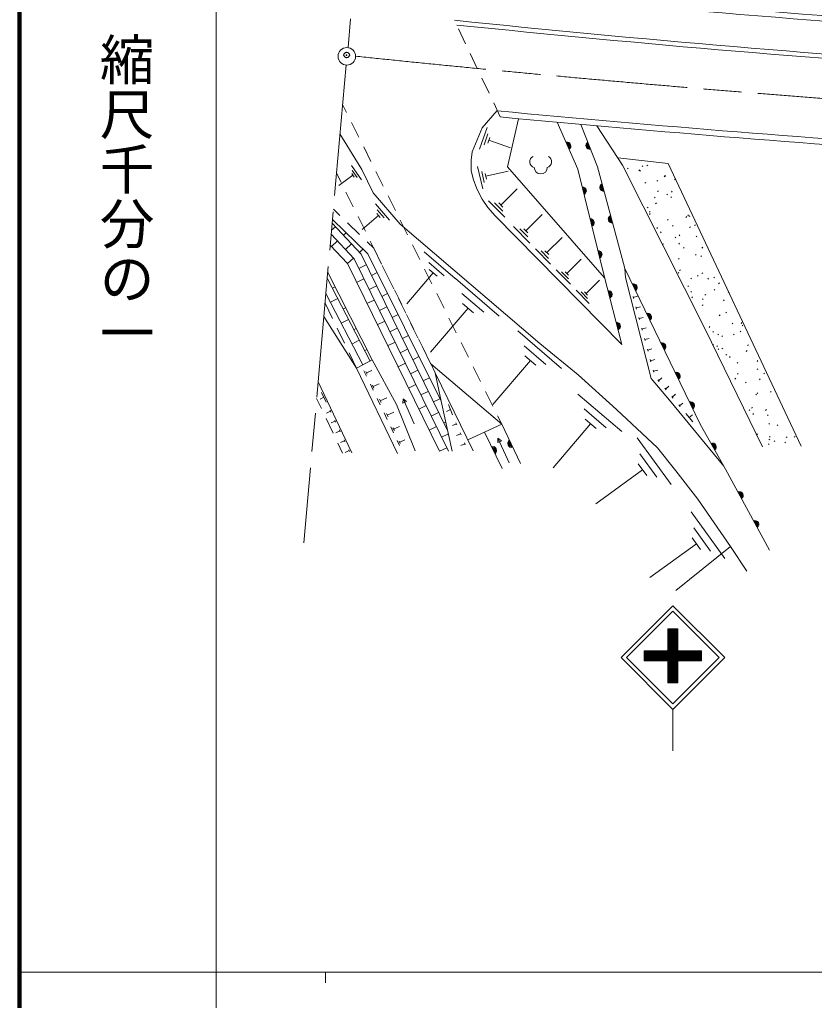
# Model space of a CAD drawing. Units: millimetres, scale not verified. Extents: x 40000 to 680000, y 20000 to 380000.
# Drawn here: x 40000 to 112770, y 202409 to 292161 of the extents above; entities that cross this region are included whole.
import ezdxf
from ezdxf.enums import TextEntityAlignment as Align

# ---------------------------------------------------------------- set-up
doc = ezdxf.new("R2010")
doc.units = ezdxf.units.MM
doc.header["$LTSCALE"] = 1000
doc.header["$PDMODE"] = 32
doc.header["$PDSIZE"] = 500
doc.linetypes.add('CHAIN', pattern=[18.5, 12, -1.5, 3.5, -1.5])
for name, color, linetype, lineweight in [('M-BGD', 7, 'Continuous', 13), ('M-BMK', 2, 'CHAIN', 13), ('M-BMK-SRVR', 3, 'Continuous', 13), ('M-STR-STR1', 1, 'Continuous', 13), ('M-STR-STRC', 7, 'Continuous', 13), ('M-TTL', 2, 'Continuous', 140), ('M-TTL-BAND', 7, 'Continuous', 13)]:
    doc.layers.add(name, color=color, linetype=linetype, lineweight=lineweight)
doc.layers.add('M-OTRS', color=6, linetype='Continuous')
doc.styles.add('@ＭＳ ゴシック', font='')
doc.styles.get('@ＭＳ ゴシック').set_extended_font_data('@MS Gothic')

msp = doc.modelspace()

# ---------------------------------------------------------------- linework, layer by layer
at = {"layer": 'M-BGD'}
for p, q in [((69945, 283647), (69570, 284399)), ((71059, 281409), (70390, 282752)), ((85669, 283096), (84670, 278701)), ((82118, 280291), (82808, 282282)), ((92858, 282441), (95208, 278836)), ((82539, 280703), (82884, 281698)), ((82874, 280865), (83047, 281363)), ((82960, 281114), (84951, 280424)), ((72173, 279172), (71505, 280514)), ((94759, 279525), (99378, 278984)), ((70383, 278800), (71306, 277497)), ((70451, 278359), (70913, 277707)), ((73288, 276934), (72619, 278276)), ((82405, 276677), (81931, 278730)), ((82543, 277250), (82306, 278276)), ((82681, 277822), (84734, 278297)), ((84670, 278701), (93554, 268545)), ((95660, 278509), (95731, 278580)), ((96704, 278332), (96775, 278403)), ((96792, 278282), (96863, 278353)), ((96987, 278721), (97058, 278792)), ((97435, 278778), (97505, 278848)), ((99378, 278984), (111573, 253113)), ((69017, 278124), (69436, 277278)), ((70519, 277917), (69216, 276994)), ((70404, 278080), (70634, 277755)), ((82740, 277566), (82622, 278079)), ((98356, 277381), (98427, 277451)), ((99005, 277788), (99075, 277859)), ((99072, 277811), (99143, 277881)), ((99951, 277503), (100021, 277574)), ((84050, 275193), (85550, 276672)), ((97258, 277193), (97329, 277264)), ((98411, 276429), (98482, 276500)), ((99672, 276379), (99742, 276449)), ((69880, 276382), (70545, 275037)), ((74402, 274696), (73733, 276038)), ((84414, 274073), (82935, 275574)), ((98122, 275855), (98193, 275925)), ((99261, 276122), (99331, 276193)), ((99620, 275880), (99690, 275951)), ((69318, 274248), (68726, 274822)), ((72589, 275295), (73870, 273808)), ((72723, 274763), (73364, 274020)), ((84232, 274633), (83492, 275384)), ((84234, 275006), (83865, 275381)), ((97472, 274936), (97543, 275007)), ((98229, 275313), (98300, 275384)), ((68643, 273877), (71887, 270726)), ((70989, 274141), (71655, 272797)), ((72858, 274232), (71371, 272950)), ((72698, 274417), (73018, 274046)), ((75516, 272458), (74848, 273801)), ((86343, 272835), (87844, 274314)), ((97671, 274338), (97742, 274409)), ((97672, 274534), (97743, 274605)), ((99324, 273808), (99394, 273878)), ((101006, 274058), (101077, 274129)), ((101185, 274212), (101256, 274282)), ((101300, 274148), (101370, 274219)), ((68555, 272882), (68912, 273213)), ((71258, 270689), (68613, 273535)), ((71113, 272507), (70036, 273551)), ((86708, 271715), (85229, 273216)), ((86526, 272275), (85786, 273025)), ((86528, 272647), (86159, 273023)), ((98345, 273055), (98416, 273126)), ((99763, 273251), (99834, 273322)), ((101348, 273138), (101419, 273209)), ((101802, 273318), (101873, 273388)), ((70633, 270259), (68524, 272529)), ((69644, 272426), (69896, 272660)), ((88268, 270835), (89675, 272221)), ((98685, 272663), (98755, 272734)), ((100013, 272187), (100083, 272257)), ((100386, 272386), (100456, 272457)), ((101947, 272288), (102017, 272359)), ((68435, 271523), (70008, 269830)), ((68545, 271405), (69094, 271915)), ((69826, 271128), (70375, 271638)), ((71107, 270851), (71440, 271160)), ((72422, 271236), (71830, 271811)), ((72098, 271901), (72764, 270557)), ((73143, 269777), (72422, 271236)), ((76630, 270220), (75962, 271563)), ((88609, 269785), (87223, 271192)), ((98872, 271568), (98943, 271638)), ((100347, 271623), (100418, 271694)), ((100773, 271251), (100844, 271322)), ((102474, 271254), (102545, 271325)), ((70008, 269830), (70558, 270340)), ((79270, 252656), (70633, 270259)), ((79205, 254490), (71258, 270689)), ((77055, 270898), (79888, 268478)), ((88439, 270310), (87745, 271014)), ((88441, 270659), (88095, 271011)), ((90105, 268926), (91422, 270224)), ((100318, 270234), (100388, 270305)), ((101870, 270611), (101941, 270681)), ((102368, 270472), (102439, 270543)), ((78434, 252656), (70008, 269830)), ((71058, 269393), (71731, 269724)), ((73207, 269660), (73873, 268316)), ((77745, 267982), (77076, 269325)), ((77461, 269939), (78878, 268729)), ((77513, 269282), (78221, 268677)), ((90425, 267943), (89127, 269260)), ((100427, 269203), (100498, 269274)), ((72082, 260909), (68169, 268503)), ((72288, 261018), (68215, 269019)), ((70858, 268098), (71531, 268428)), ((72205, 268759), (72736, 269019)), ((74249, 267535), (73585, 268880)), ((77867, 268980), (75447, 266146)), ((79906, 268463), (83921, 265034)), ((90265, 268434), (89616, 269093)), ((90267, 268761), (89943, 269090)), ((100282, 268959), (100352, 269029)), ((101445, 268429), (101516, 268499)), ((102063, 268673), (102134, 268743)), ((102474, 268930), (102545, 269001)), ((103000, 268422), (103071, 268493)), ((103556, 268520), (103627, 268591)), ((68638, 267592), (68878, 267716)), ((72005, 267463), (72678, 267793)), ((91859, 267103), (93090, 268317)), ((101168, 267741), (101238, 267811)), ((103589, 267405), (103660, 267476)), ((104003, 267989), (104074, 268060)), ((68046, 267105), (71418, 260559)), ((68464, 266293), (69131, 266637)), ((73152, 266828), (73694, 267094)), ((74317, 267420), (74982, 266076)), ((75356, 265293), (74692, 266638)), ((78859, 265744), (78190, 267087)), ((80481, 267104), (82489, 265389)), ((92157, 266184), (90944, 267416)), ((92008, 266643), (91401, 267259)), ((92010, 266949), (91707, 267257)), ((96218, 266641), (96165, 266834)), ((96192, 266737), (96578, 266843)), ((101451, 267213), (101522, 267284)), ((101533, 266715), (101604, 266786)), ((102525, 266535), (102595, 266605)), ((102747, 266945), (102818, 267016)), ((104879, 267187), (104919, 267227)), ((67968, 266220), (68649, 264817)), ((69623, 265681), (69854, 265800)), ((71805, 266168), (72478, 266498)), ((72952, 265533), (73625, 265863)), ((81056, 265745), (77627, 261730)), ((80554, 266174), (81558, 265316)), ((96482, 265676), (96429, 265869)), ((96455, 265773), (96841, 265878)), ((102508, 265989), (102579, 266059)), ((104446, 266436), (104517, 266506)), ((67859, 264980), (70857, 260264)), ((74099, 264898), (74651, 265169)), ((75426, 265179), (76091, 263835)), ((79973, 263506), (79305, 264849)), ((96746, 264712), (96693, 264905)), ((96719, 264808), (97105, 264914)), ((104062, 265060), (104133, 265131)), ((104647, 265320), (104718, 265391)), ((69085, 263917), (69740, 262567)), ((69449, 264382), (70115, 264725)), ((70608, 263770), (70829, 263884)), ((72752, 264237), (73425, 264568)), ((73899, 263603), (74572, 263933)), ((76462, 263051), (75798, 264396)), ((97009, 263747), (96957, 263940)), ((96983, 263844), (97369, 263949)), ((103137, 263996), (103207, 264066)), ((105241, 264313), (105312, 264384)), ((106066, 264359), (106136, 264429)), ((106144, 264128), (106215, 264199)), ((75046, 262968), (75609, 263244)), ((85612, 263672), (89627, 260242)), ((97273, 262783), (97220, 262976)), ((97247, 262879), (97633, 262985)), ((103467, 263557), (103538, 263628)), ((103928, 263307), (103999, 263378)), ((104280, 263159), (104350, 263230)), ((105364, 263310), (105435, 263381)), ((105973, 263584), (106043, 263654)), ((70433, 262471), (71100, 262814)), ((73699, 262307), (74372, 262638)), ((76535, 262939), (77201, 261595)), ((77625, 260695), (76905, 262154)), ((81088, 261268), (80419, 262611)), ((86187, 262312), (88195, 260598)), ((103469, 262369), (103522, 262422)), ((103824, 262243), (103894, 262314)), ((104307, 262023), (104378, 262094)), ((106659, 262324), (106730, 262395)), ((70176, 261668), (70857, 260264)), ((71592, 261858), (71804, 261968)), ((74846, 261673), (75519, 262003)), ((75993, 261038), (76567, 261319)), ((86260, 261382), (87264, 260524)), ((97537, 261818), (97484, 262011)), ((97510, 261914), (97896, 262020)), ((103947, 261963), (104017, 262034)), ((104670, 261448), (104740, 261518)), ((105001, 261252), (105072, 261323)), ((106531, 261802), (106602, 261873)), ((70857, 260264), (72288, 261018)), ((74646, 260377), (75319, 260707)), ((77662, 260664), (77625, 260695)), ((77644, 260699), (78063, 259852)), ((77662, 260664), (84137, 255145)), ((82202, 259030), (81533, 260373)), ((86762, 260953), (83333, 256938)), ((97801, 260853), (97748, 261046)), ((97774, 260950), (98160, 261055)), ((105699, 260713), (105770, 260784)), ((107523, 260880), (107594, 260951)), ((70857, 260264), (74595, 252448)), ((71760, 259535), (71531, 260014)), ((71822, 259712), (71708, 259951)), ((71765, 259832), (72244, 260060)), ((75793, 259742), (76466, 260073)), ((76940, 259108), (77524, 259394)), ((98064, 259889), (98012, 260082)), ((98038, 259985), (98424, 260091)), ((105724, 259710), (105795, 259781)), ((107528, 260146), (107599, 260216)), ((108134, 259735), (108205, 259805)), ((67334, 259026), (70409, 252523)), ((72374, 258251), (72119, 258786)), ((72444, 258449), (72316, 258716)), ((72380, 258582), (72914, 258838)), ((75593, 258447), (76267, 258777)), ((98550, 259041), (98421, 259194)), ((98485, 259117), (98791, 259376)), ((99131, 258354), (99437, 258612)), ((105498, 259271), (105569, 259342)), ((106467, 258913), (106537, 258983)), ((107730, 259207), (107800, 259278)), ((67865, 257596), (67504, 257425)), ((67652, 258048), (68079, 257144)), ((76740, 257812), (77413, 258142)), ((83316, 256792), (82648, 258135)), ((91124, 257890), (95140, 254461)), ((99196, 258277), (99067, 258430)), ((99784, 257582), (99712, 257666)), ((99748, 257624), (100053, 257882)), ((107409, 257822), (107480, 257893)), ((107521, 257942), (107592, 258012)), ((108753, 258054), (108824, 258124)), ((67633, 256562), (67197, 257476)), ((73016, 256908), (72733, 257501)), ((73094, 257127), (72952, 257423)), ((73023, 257275), (73615, 257558)), ((75093, 257048), (75113, 257466)), ((75436, 257199), (75093, 257048)), ((76120, 255178), (75113, 257466)), ((75113, 257466), (75436, 257199)), ((76540, 256517), (77214, 256847)), ((77887, 257177), (78482, 257469)), ((79254, 256929), (79641, 256007)), ((99841, 257513), (99784, 257582)), ((100479, 256743), (100351, 256897)), ((100415, 256820), (100723, 257075)), ((68464, 256331), (68102, 256160)), ((68421, 256421), (68507, 256240)), ((73654, 255575), (73364, 256180)), ((73733, 255799), (73588, 256101)), ((73660, 255950), (74265, 256239)), ((77687, 255882), (78360, 256212)), ((79448, 256468), (79079, 256313)), ((84137, 255145), (83762, 255897)), ((91700, 256531), (93707, 254816)), ((101627, 255357), (100989, 256127)), ((101308, 255742), (101616, 255997)), ((106798, 256377), (106869, 256448)), ((107025, 256602), (107096, 256673)), ((107138, 256039), (107209, 256110)), ((108307, 256402), (108378, 256473)), ((108474, 255936), (108545, 256007)), ((68710, 254305), (68064, 255659)), ((68891, 255427), (68530, 255256)), ((68849, 255517), (68934, 255336)), ((74246, 254683), (74783, 254940)), ((77487, 254586), (78161, 254917)), ((78834, 255247), (79018, 255337)), ((79990, 255177), (79621, 255022)), ((79951, 255269), (80028, 255085)), ((81044, 253712), (84137, 255145)), ((84137, 255145), (85846, 251552)), ((92275, 255172), (88845, 251157)), ((91773, 255601), (92777, 254743)), ((106888, 255371), (106890, 255373)), ((108591, 255140), (108662, 255210)), ((109360, 255012), (109431, 255083)), ((69319, 254523), (68957, 254352)), ((69276, 254613), (69362, 254432)), ((74240, 254350), (73983, 254887)), ((74310, 254549), (74181, 254817)), ((78634, 253952), (79257, 254257)), ((80377, 254255), (80008, 254100)), ((80338, 254347), (80415, 254163)), ((84184, 251093), (82563, 254416)), ((107491, 254172), (107562, 254243)), ((108646, 253942), (108717, 254013)), ((110929, 253946), (110999, 254017)), ((69576, 252488), (69140, 253403)), ((69746, 253619), (69385, 253448)), ((69704, 253709), (69789, 253528)), ((74796, 253187), (74569, 253660)), ((74857, 253362), (74744, 253599)), ((74801, 253480), (75274, 253707)), ((80764, 253333), (80395, 253178)), ((80725, 253425), (80802, 253241)), ((83779, 253452), (83797, 253871)), ((84122, 253606), (83779, 253452)), ((84822, 251591), (83797, 253871)), ((83797, 253871), (84122, 253606)), ((96548, 253878), (99659, 249611)), ((108567, 253281), (108638, 253352)), ((108608, 253705), (108679, 253776)), ((109081, 253557), (109151, 253628)), ((110051, 253435), (110122, 253506)), ((110194, 253912), (110265, 253982)), ((70174, 252715), (69812, 252544)), ((70131, 252805), (70216, 252624)), ((78434, 252656), (79108, 252987)), ((96793, 252423), (98348, 250289)), ((96648, 251500), (97426, 250434)), ((97037, 250967), (92770, 247857)), ((101473, 247115), (104583, 242848)), ((101717, 245659), (103272, 243526)), ((101961, 244204), (97694, 241093)), ((101572, 244737), (102350, 243670))]:
    msp.add_line(p, q, dxfattribs=at)
for points in [[(95152, 262432), (83550, 274207), (82873, 274969), (82365, 275731), (81857, 276663), (81518, 277594), (81349, 278356), (81349, 279287), (81433, 280049), (82365, 282261), (83719, 283859)], [(95152, 262432), (93511, 268709), (91108, 278471), (89226, 282768)], [(91391, 282572), (92918, 278674), (94706, 272000), (95407, 269386)], [(69334, 281719), (71348, 278447), (72373, 276312), (74843, 273444), (87634, 262521), (91152, 259660)], [(108014, 253067), (102757, 263824), (95208, 278836)], [(71887, 270726), (78597, 257238), (79611, 252656)], [(108672, 243601), (104645, 251021), (102323, 255141), (95407, 269386)], [(104486, 251303), (99489, 257335), (97824, 259305), (95488, 268575), (95407, 269386)], [(76210, 252704), (74521, 256946), (72288, 261018)], [(81538, 252695), (78063, 259852), (78597, 257238)], [(106597, 241687), (105077, 243941), (102111, 248289), (100083, 250883), (98402, 252975), (94639, 256497), (91152, 259660)]]:
    msp.add_lwpolyline(points, dxfattribs=at)
for centre, radius, start, end in [((218839, 1628281), 1343390, 264.06022, 268.44249), ((222258, 1671665), 1387310, 264.11563, 268.34985), ((90118, 280598), 354, 302.45613, 104.86131), ((92205, 280643), 354, 120.1789, 282.58408), ((90118, 280598), 283, 304.68017, 102.63727), ((90118, 280598), 212, 308.4265, 98.89094), ((90118, 280598), 142, 316.13823, 91.17921), ((90118, 280598), 100, 326.45589, 80.86155), ((92205, 280643), 283, 122.40294, 280.36004), ((92205, 280643), 212, 126.14926, 276.61371), ((92205, 280643), 142, 133.86099, 268.90198), ((92205, 280643), 100, 144.17865, 258.58432), ((87249, 279152), 536, 116.08703, 255.33416), ((88178, 279152), 536, 284.66584, 63.91297), ((87714, 278633), 600, 180, 0), ((91540, 276490), 354, 292.62402, 95.0292), ((91540, 276490), 283, 294.84806, 92.80516), ((91540, 276490), 212, 298.59438, 89.05883), ((91540, 276490), 142, 306.30611, 81.3471), ((91540, 276490), 100, 316.62377, 71.02944), ((93476, 276800), 354, 113.7944, 276.19958), ((93476, 276800), 283, 116.01844, 273.97554), ((93476, 276800), 212, 119.76476, 270.22921), ((93476, 276800), 142, 127.47649, 262.51748), ((93476, 276800), 100, 137.79416, 252.19982), ((92257, 273577), 354, 292.62402, 95.0292), ((92257, 273577), 283, 294.84806, 92.80516), ((92257, 273577), 212, 298.59438, 89.05883), ((94252, 273902), 354, 113.7944, 276.19958), ((94252, 273902), 283, 116.01844, 273.97554), ((94252, 273902), 212, 119.76476, 270.22921), ((94252, 273902), 142, 127.47649, 262.51748), ((94252, 273902), 100, 137.79416, 252.19982), ((92257, 273577), 142, 306.30611, 81.3471), ((92257, 273577), 100, 316.62377, 71.02944), ((92974, 270664), 354, 292.62402, 95.0292), ((92974, 270664), 283, 294.84806, 92.80516), ((92974, 270664), 212, 298.59438, 89.05883), ((92974, 270664), 142, 306.30611, 81.3471), ((92974, 270664), 100, 316.62377, 71.02944), ((96196, 267637), 354, 304.69421, 107.09939), ((96196, 267637), 283, 306.91825, 104.87535), ((96196, 267637), 212, 310.66457, 101.12902), ((96196, 267637), 142, 318.3763, 93.41729), ((96196, 267637), 100, 328.69397, 83.09963), ((93900, 267008), 354, 293.45213, 95.85731), ((93900, 267008), 283, 295.67617, 93.63327), ((93900, 267008), 212, 299.42249, 89.88694), ((93900, 267008), 142, 307.13422, 82.17521), ((93900, 267008), 100, 317.45188, 71.85755), ((97506, 264938), 354, 304.69421, 107.09939), ((97506, 264938), 283, 306.91825, 104.87535), ((97506, 264938), 212, 310.66457, 101.12902), ((97506, 264938), 142, 318.3763, 93.41729), ((97506, 264938), 100, 328.69397, 83.09963), ((94659, 264105), 354, 293.45213, 95.85731), ((94659, 264105), 283, 295.67617, 93.63327), ((94659, 264105), 212, 299.42249, 89.88694), ((94659, 264105), 142, 307.13422, 82.17521), ((94659, 264105), 100, 317.45188, 71.85755), ((98817, 262240), 354, 304.69421, 107.09939), ((98817, 262240), 283, 306.91825, 104.87535), ((98817, 262240), 212, 310.66457, 101.12902), ((98817, 262240), 142, 318.3763, 93.41729), ((98817, 262240), 100, 328.69397, 83.09963), ((100127, 259541), 354, 304.69421, 107.09939), ((100127, 259541), 283, 306.91825, 104.87535), ((100127, 259541), 212, 310.66457, 101.12902), ((100127, 259541), 142, 318.3763, 93.41729), ((100127, 259541), 100, 328.69397, 83.09963), ((101437, 256842), 354, 304.69421, 107.09939), ((101437, 256842), 283, 306.91825, 104.87535), ((101437, 256842), 212, 310.66457, 101.12902), ((101437, 256842), 142, 318.3763, 93.41729), ((101437, 256842), 100, 328.69397, 83.09963), ((85040, 253372), 354, 124.23811, 286.64329), ((85040, 253372), 283, 126.46215, 284.41925), ((85040, 253372), 212, 130.20848, 280.67293), ((85040, 253372), 142, 137.92021, 272.9612), ((85040, 253372), 100, 148.23787, 262.64353), ((103437, 253054), 354, 308.19743, 110.60261), ((103437, 253054), 283, 310.42147, 108.37857), ((103437, 253054), 212, 314.1678, 104.63224), ((103437, 253054), 142, 321.87953, 96.92051), ((103437, 253054), 100, 332.19719, 86.60285), ((83325, 252730), 354, 304.79764, 107.20282), ((83325, 252730), 283, 307.02168, 104.97878), ((83325, 252730), 212, 310.76801, 101.23246), ((83325, 252730), 142, 318.47974, 93.52073), ((83325, 252730), 100, 328.7974, 83.20306), ((105895, 248604), 354, 307.28862, 109.69379), ((105895, 248604), 283, 309.51265, 107.46975), ((105895, 248604), 212, 313.25898, 103.72343), ((105895, 248604), 142, 320.97071, 96.0117), ((105895, 248604), 100, 331.28837, 85.69404), ((107326, 245967), 354, 307.28862, 109.69379), ((107326, 245967), 283, 309.51265, 107.46975), ((107326, 245967), 212, 313.25898, 103.72343), ((107326, 245967), 142, 320.97071, 96.0117), ((107326, 245967), 100, 331.28837, 85.69404)]:
    msp.add_arc(centre, radius, start, end, dxfattribs=at)
at = {"layer": 'M-BMK'}
for p, q in [((73597, 329097), (70075, 289596)), ((69888, 288008), (66034, 244282))]:
    msp.add_line(p, q, dxfattribs=at)
msp.add_arc((231945, 1833429), 1553004, 264.04264, 267.67342, dxfattribs=at)
at = {"layer": 'M-BMK-SRVR'}
msp.add_circle((69961, 288804), 800, dxfattribs=at)
at = {"layer": 'M-OTRS'}
msp.add_point((69940, 288918), dxfattribs=at)
at = {"layer": 'M-STR-STR1'}
for p, q in [((80195, 291314), (80837, 289959)), ((81266, 289055), (81908, 287699)), ((82336, 286796), (82978, 285440)), ((83406, 284536), (84014, 283252))]:
    msp.add_line(p, q, dxfattribs=at)
for centre, radius, start, end in [((223411, 1691666), 1403448, 264.05657, 268.69566), ((226294, 1756312), 1468616, 264.21924, 268.28773), ((225938, 1784407), 1507320, 264.58718, 267.94281), ((226777, 1791497), 1514986, 264.59276, 267.9199)]:
    msp.add_arc(centre, radius, start, end, dxfattribs=at)
at = {"layer": 'M-STR-STRC'}
for p, q in [((100075, 239930), (105077, 243941)), ((95081, 233781), (99819, 238518)), ((95576, 233781), (99819, 238023)), ((99819, 238518), (104556, 233781)), ((99819, 238023), (104061, 233781)), ((99360, 236423), (100260, 236423)), ((99360, 236423), (99360, 234391)), ((99360, 236340), (99443, 236423)), ((99360, 236198), (99584, 236423)), ((99360, 236057), (99726, 236423)), ((99360, 235915), (99867, 236423)), ((99360, 235774), (100009, 236423)), ((99360, 235632), (100150, 236423)), ((99360, 235491), (100260, 236391)), ((100260, 235425), (99360, 236325)), ((99360, 235350), (100260, 236250)), ((100260, 235284), (99360, 236184)), ((99360, 235208), (100260, 236108)), ((100260, 235567), (99403, 236423)), ((100260, 235708), (99544, 236423)), ((100260, 235849), (99686, 236423)), ((100260, 235991), (99827, 236423)), ((100260, 236132), (99969, 236423)), ((100260, 236274), (100110, 236423)), ((100260, 236415), (100251, 236423)), ((100260, 236423), (100260, 234391)), ((98490, 233491), (100260, 235260)), ((100260, 235142), (99360, 236042)), ((99360, 235067), (100260, 235967)), ((100260, 235001), (99360, 235901)), ((99360, 234925), (100260, 235825)), ((100260, 234859), (99360, 235759)), ((99360, 234784), (100260, 235684)), ((100260, 234718), (99360, 235618)), ((99360, 234643), (100260, 235543)), ((100260, 234577), (99360, 235477)), ((99360, 234501), (100260, 235401)), ((100260, 234435), (99360, 235335)), ((101063, 233491), (99360, 235194)), ((99360, 234391), (97198, 234391)), ((97198, 234391), (97198, 233491)), ((97198, 234319), (97269, 234391)), ((97198, 234178), (97410, 234391)), ((97198, 234037), (97552, 234391)), ((97198, 233895), (97693, 234391)), ((97198, 233754), (97835, 234391)), ((97198, 233612), (97976, 234391)), ((98093, 233491), (97198, 234386)), ((97218, 233491), (98118, 234391)), ((98234, 233491), (97334, 234391)), ((97359, 233491), (98259, 234391)), ((98376, 233491), (97476, 234391)), ((97500, 233491), (98400, 234391)), ((98517, 233491), (97617, 234391)), ((97642, 233491), (98542, 234391)), ((98659, 233491), (97759, 234391)), ((97783, 233491), (98683, 234391)), ((98800, 233491), (97900, 234391)), ((97925, 233491), (98825, 234391)), ((98941, 233491), (98041, 234391)), ((98066, 233491), (98966, 234391)), ((99083, 233491), (98183, 234391)), ((98208, 233491), (99108, 234391)), ((99224, 233491), (98324, 234391)), ((98349, 233491), (99249, 234391)), ((100260, 232597), (98466, 234391)), ((100260, 232738), (98607, 234391)), ((98632, 233491), (100260, 235118)), ((100260, 232880), (98748, 234391)), ((98773, 233491), (100260, 234977)), ((100260, 233021), (98890, 234391)), ((98915, 233491), (100260, 234835)), ((100260, 233162), (99031, 234391)), ((99056, 233491), (100260, 234694)), ((100260, 233304), (99173, 234391)), ((99198, 233491), (100260, 234553)), ((100260, 233445), (99314, 234391)), ((99339, 233491), (100260, 234411)), ((100921, 233491), (99360, 235052)), ((100780, 233491), (99360, 234911)), ((100638, 233491), (99360, 234769)), ((100497, 233491), (99360, 234628)), ((100356, 233491), (99360, 234487)), ((99360, 233370), (100380, 234391)), ((99360, 233228), (100522, 234391)), ((99360, 233087), (100663, 234391)), ((99360, 232945), (100805, 234391)), ((99360, 232804), (100946, 234391)), ((99360, 232663), (101087, 234391)), ((101204, 233491), (100304, 234391)), ((100329, 233491), (101229, 234391)), ((101346, 233491), (100446, 234391)), ((100470, 233491), (101370, 234391)), ((101487, 233491), (100587, 234391)), ((100612, 233491), (101512, 234391)), ((101628, 233491), (100728, 234391)), ((100753, 233491), (101653, 234391)), ((101770, 233491), (100870, 234391)), ((100895, 233491), (101795, 234391)), ((101911, 233491), (101011, 234391)), ((101036, 233491), (101936, 234391)), ((102053, 233491), (101153, 234391)), ((101177, 233491), (102077, 234391)), ((102194, 233491), (101294, 234391)), ((101319, 233491), (102219, 234391)), ((102335, 233491), (101435, 234391)), ((101460, 233491), (102360, 234391)), ((102421, 233546), (101577, 234391)), ((101602, 233491), (102421, 234310)), ((102421, 233688), (101718, 234391)), ((102421, 233829), (101860, 234391)), ((102421, 233971), (102001, 234391)), ((102421, 234112), (102143, 234391)), ((102421, 234253), (102284, 234391)), ((95081, 233781), (99819, 229043)), ((95576, 233781), (99819, 229538)), ((97951, 233491), (97198, 234244)), ((97810, 233491), (97198, 234103)), ((97669, 233491), (97198, 233961)), ((97527, 233491), (97198, 233820)), ((97386, 233491), (97198, 233678)), ((97244, 233491), (97198, 233537)), ((97198, 233491), (99360, 233491)), ((99360, 233491), (99360, 231458)), ((99360, 232521), (100260, 233421)), ((99819, 229538), (104061, 233781)), ((99819, 229043), (104556, 233781)), ((100260, 233491), (100260, 231458)), ((101743, 233491), (102421, 234169)), ((101885, 233491), (102421, 234027)), ((102026, 233491), (102421, 233886)), ((102167, 233491), (102421, 233744)), ((102309, 233491), (102421, 233603)), ((100260, 232455), (99360, 233355)), ((99360, 232380), (100260, 233280)), ((100260, 232314), (99360, 233214)), ((99360, 232238), (100260, 233138)), ((100260, 232172), (99360, 233072)), ((99360, 232097), (100260, 232997)), ((100260, 232031), (99360, 232931)), ((99360, 231956), (100260, 232856)), ((100260, 231890), (99360, 232790)), ((99360, 231814), (100260, 232714)), ((100260, 231748), (99360, 232648)), ((99360, 231673), (100260, 232573)), ((100260, 231607), (99360, 232507)), ((99360, 231531), (100260, 232431)), ((100260, 231465), (99360, 232365)), ((100125, 231458), (99360, 232224)), ((99984, 231458), (99360, 232082)), ((99843, 231458), (99360, 231941)), ((99701, 231458), (99360, 231800)), ((99560, 231458), (99360, 231658)), ((99428, 231458), (100260, 232290)), ((99569, 231458), (100260, 232148)), ((99711, 231458), (100260, 232007)), ((99852, 231458), (100260, 231866)), ((99993, 231458), (100260, 231724)), ((100135, 231458), (100260, 231583)), ((99418, 231458), (99360, 231517)), ((99360, 231458), (100260, 231458)), ((99819, 229043), (99819, 225255))]:
    msp.add_line(p, q, dxfattribs=at)
msp.add_lwpolyline([(100260, 234391), (102421, 234391), (102421, 233491), (100260, 233491)], dxfattribs=at)
at = {"layer": 'M-TTL'}
msp.add_line((40000, 380000), (40000, 20000), dxfattribs=at)
at = {"layer": 'M-TTL-BAND'}
for p, q in [((58000, 370000), (58000, 20000)), ((40000, 205000), (579000, 205000)), ((68000, 205000), (68000, 204000))]:
    msp.add_line(p, q, dxfattribs=at)

# ---------------------------------------------------------------- texts
at = {"layer": 'M-TTL-BAND', "style": '@ＭＳ ゴシック'}
msp.add_text('縮尺千分の一', height=3666, rotation=270, dxfattribs=at).set_placement((49777, 261030), align=Align.MIDDLE_RIGHT)

doc.saveas('drawing.dxf')
